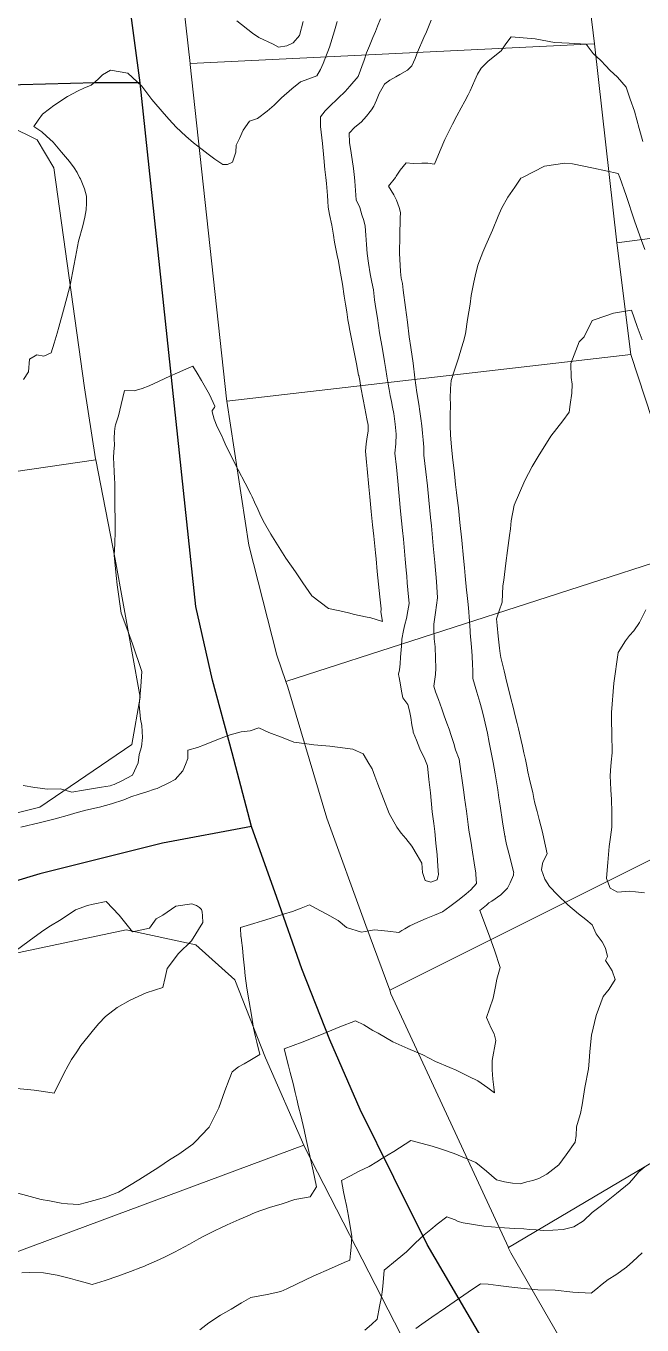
# Model space of a CAD drawing. Header units: inches. Extents: x 11351264 to 11356330, y 6702313 to 6706468.
# Drawn here: x 11353435 to 11353656.1, y 6704588.1 to 6705054.4 of the extents above; entities that cross this region are included whole.
import ezdxf

# ---------------------------------------------------------------- set-up
doc = ezdxf.new("R2010")
doc.units = ezdxf.units.IN
doc.header["$MEASUREMENT"] = 0
doc.layers.add('Shumate_Contours_clip1', color=7, linetype='Continuous', lineweight=0)
doc.layers.add('Shumate_Parcels_clip1', color=7, linetype='Continuous', lineweight=0)
doc.layers.add('Shumate_Streets_clip1', color=7, linetype='Continuous')

msp = doc.modelspace()

# ---------------------------------------------------------------- linework, layer by layer
at = {"layer": 'Shumate_Contours_clip1'}
for points, elevation in [([(11353580.46, 6705056.42), (11353578.73, 6705052.26), (11353577.82, 6705050.21), (11353575.5, 6705045.01), (11353574.62, 6705042.74), (11353573.49, 6705040.13), (11353571.89, 6705038.57), (11353569.21, 6705036.92), (11353567.78, 6705036.14), (11353565.55, 6705034.9), (11353563.82, 6705033.64), (11353563.67, 6705033.49), (11353561.81, 6705030.17), (11353560.83, 6705027.76), (11353559.84, 6705025.58), (11353558.97, 6705024.24), (11353558.55, 6705023.73), (11353557.16, 6705021.97), (11353555.26, 6705019.89), (11353553, 6705018.02), (11353551.05, 6705015.96), (11353551.11, 6705012.54), (11353551.76, 6705008.79), (11353552.57, 6705003.22), (11353552.89, 6705000), (11353553.03, 6704998.66), (11353553.3, 6704995.28), (11353553.46, 6704992), (11353554.8, 6704989.21), (11353555.56, 6704986.53), (11353556.25, 6704984.57), (11353556.78, 6704982.47), (11353556.92, 6704979.3), (11353557.25, 6704975.95), (11353557.46, 6704972.66), (11353557.98, 6704969.18), (11353558.57, 6704965.45), (11353559.14, 6704962.45), (11353559.69, 6704959.65), (11353560.14, 6704956.05), (11353560.57, 6704953), (11353561.11, 6704949.51), (11353561.92, 6704944.24), (11353562.94, 6704938.36), (11353563.69, 6704933.96), (11353564.12, 6704931.13), (11353564.53, 6704928.71), (11353564.96, 6704925.85), (11353565.35, 6704923.87), (11353565.76, 6704921.71), (11353566.2, 6704919.56), (11353566.59, 6704917.55), (11353567.05, 6704915.25), (11353567.53, 6704911.45), (11353567.84, 6704907.81), (11353567.77, 6704904.39), (11353567.42, 6704901.07), (11353567.92, 6704896.04), (11353568.41, 6704890.97), (11353569.46, 6704880.17), (11353570.15, 6704873.31), (11353570.47, 6704870.13), (11353570.86, 6704865.81), (11353571.13, 6704862.99), (11353571.48, 6704859.06), (11353571.67, 6704856.86), (11353571.84, 6704854.53), (11353572.06, 6704851.97), (11353572.48, 6704847.08), (11353572.08, 6704844.49), (11353571.54, 6704841.65), (11353570.93, 6704839.59), (11353570.49, 6704837.34), (11353569.92, 6704834.22), (11353569.78, 6704831.79), (11353569.41, 6704827.86), (11353569.24, 6704825.48), (11353569.06, 6704823.29), (11353568.69, 6704821.71), (11353568.82, 6704820.95), (11353568.89, 6704820.56), (11353569.39, 6704817.85), (11353569.79, 6704815.67), (11353570.25, 6704813.19), (11353572.02, 6704810.83), (11353572.6, 6704808.6), (11353573.06, 6704806.11), (11353573.47, 6704803.52), (11353573.91, 6704801.27), (11353573.95, 6704801.07), (11353573.99, 6704800.86), (11353575.14, 6704798.04), (11353576.37, 6704794.94), (11353578.19, 6704791.23), (11353579.04, 6704788.8), (11353579.61, 6704783.93), (11353580.15, 6704779.06), (11353580.83, 6704772.31), (11353581.33, 6704768.12), (11353581.7, 6704765.23), (11353582.14, 6704761.05), (11353582.56, 6704756.88), (11353582.85, 6704752.85), (11353582.99, 6704749.65), (11353582.96, 6704749.41), (11353582.61, 6704747.94), (11353580.28, 6704747.07), (11353578.21, 6704747.71), (11353577.36, 6704750.51), (11353577.07, 6704753.83), (11353575.36, 6704756.78), (11353573.47, 6704759.96), (11353571.33, 6704762.69), (11353569.65, 6704764.66), (11353568.05, 6704766.84), (11353565.33, 6704771.65), (11353563.27, 6704776.93), (11353561.28, 6704782.21), (11353560.17, 6704785.13), (11353559.21, 6704787.69), (11353558.03, 6704789.68), (11353555.96, 6704793.11), (11353552.35, 6704794.74), (11353544.02, 6704795.81), (11353538.3, 6704796.29), (11353535.75, 6704796.69), (11353531.19, 6704797.3), (11353527.28, 6704798.82), (11353522.12, 6704800.81), (11353518.6, 6704802.4), (11353515.49, 6704801.41), (11353512.27, 6704801.03), (11353508.26, 6704799.96), (11353505.99, 6704799.14), (11353502.95, 6704797.87), (11353499.14, 6704796.4), (11353496.53, 6704795.43), (11353493.07, 6704794.38), (11353493.13, 6704791.49), (11353492.3, 6704789.33), (11353491.33, 6704786.98), (11353488.57, 6704783.94), (11353486.29, 6704782.74), (11353482.11, 6704780.71), (11353481.12, 6704780.43), (11353478.41, 6704779.53), (11353475.68, 6704778.63), (11353472.65, 6704777.64), (11353470.1, 6704776.61), (11353465.72, 6704775.2), (11353461.45, 6704773.99), (11353456.47, 6704772.87), (11353452.61, 6704771.79), (11353450.63, 6704771.25), (11353445.51, 6704769.84), (11353440.21, 6704768.42), (11353433.21, 6704766.8)], 1428), ([(11353562.23, 6705056.9), (11353561.18, 6705054.33), (11353560.42, 6705052.43), (11353559.53, 6705050.28), (11353558.31, 6705047.27), (11353557.27, 6705044.7), (11353556.39, 6705042.14), (11353554.17, 6705036.2), (11353551.23, 6705032.83), (11353549.6, 6705030.8), (11353547, 6705028.48), (11353543.83, 6705025.4), (11353542.42, 6705023.92), (11353540.73, 6705021.73), (11353540.74, 6705018.34), (11353540.99, 6705016.28), (11353541.39, 6705012.23), (11353541.89, 6705007.06), (11353542.31, 6705002.89), (11353542.6, 6705000), (11353542.81, 6704997.81), (11353543.24, 6704993.55), (11353543.31, 6704991.55), (11353543.44, 6704989.36), (11353543.99, 6704986.67), (11353544.75, 6704982.87), (11353545.33, 6704979.24), (11353545.46, 6704978.48), (11353545.62, 6704977.5), (11353545.83, 6704976.2), (11353546.67, 6704972.03), (11353547.13, 6704969.91), (11353547.64, 6704967.01), (11353548.09, 6704964.34), (11353548.55, 6704961.68), (11353549.25, 6704957.39), (11353549.66, 6704954.55), (11353550.1, 6704951.72), (11353550.56, 6704948.89), (11353550.97, 6704946.5), (11353551.1, 6704945.7), (11353551.92, 6704941.51), (11353552.74, 6704937.32), (11353553.58, 6704933.13), (11353554.4, 6704929), (11353554.42, 6704928.92), (11353554.79, 6704927.07), (11353555.24, 6704924.64), (11353556.04, 6704920.25), (11353556.59, 6704917.19), (11353557.29, 6704913.34), (11353557.8, 6704911.15), (11353557.8, 6704908.97), (11353557.47, 6704906.94), (11353557.04, 6704904.38), (11353556.8, 6704901.81), (11353557.16, 6704897.81), (11353557.41, 6704895.42), (11353558.04, 6704888.98), (11353558.4, 6704885.38), (11353558.92, 6704880.14), (11353559.41, 6704875.35), (11353559.82, 6704871.29), (11353560.43, 6704865.32), (11353560.63, 6704863.12), (11353561.08, 6704858.56), (11353561.54, 6704854), (11353562.02, 6704849.43), (11353562.47, 6704845.13), (11353562.45, 6704844.89), (11353562.32, 6704844.14), (11353562.95, 6704840.66), (11353558.76, 6704841.88), (11353556.81, 6704842.35), (11353552.93, 6704843.16), (11353550.74, 6704843.7), (11353547.6, 6704844.47), (11353543.58, 6704845.3), (11353537.6, 6704849.83), (11353534.43, 6704854.54), (11353531.72, 6704858.46), (11353528.23, 6704863.41), (11353525.27, 6704868.1), (11353522.93, 6704871.92), (11353520.56, 6704875.91), (11353519.28, 6704878.39), (11353518.18, 6704880.93), (11353517.08, 6704883.46), (11353516.21, 6704885.35), (11353515.7, 6704886.3), (11353513.67, 6704890.25), (11353511.2, 6704895.01), (11353508.8, 6704899.74), (11353506.53, 6704904.43), (11353505.73, 6704906.08), (11353505.25, 6704907.46), (11353503.67, 6704910.44), (11353502.55, 6704913.2), (11353501.82, 6704915.87), (11353501.9, 6704916.39), (11353502.73, 6704917.39), (11353502.8, 6704917.74), (11353502.75, 6704917.88), (11353500.85, 6704922.1), (11353498.06, 6704927.12), (11353496.47, 6704929.78), (11353494.92, 6704932.27), (11353492.36, 6704931.2), (11353489.42, 6704929.92), (11353486.61, 6704928.7), (11353482.82, 6704926.87), (11353479.3, 6704925.16), (11353476.7, 6704924.22), (11353473.86, 6704923.43), (11353470.37, 6704923.48), (11353469.23, 6704918.51), (11353468.23, 6704914.4), (11353467.12, 6704911.18), (11353467.05, 6704910.73), (11353466.83, 6704908.84), (11353466.72, 6704906.36), (11353466.75, 6704903.89), (11353466.6, 6704901.61), (11353466.5, 6704899.42), (11353466.56, 6704897.17), (11353466.67, 6704894.29), (11353466.76, 6704892.12), (11353466.87, 6704890.11), (11353466.93, 6704886.81), (11353466.93, 6704883.39), (11353466.98, 6704880.99), (11353466.99, 6704878.23), (11353467.08, 6704875.2), (11353467.1, 6704873.05), (11353466.92, 6704868.48), (11353466.74, 6704864.47), (11353467.39, 6704857.17), (11353467.72, 6704853.81), (11353469.19, 6704843.64), (11353471.26, 6704838.27), (11353473.32, 6704832.6), (11353476.6, 6704822.72), (11353476.23, 6704817.32), (11353475.6, 6704810.74), (11353476.14, 6704805.53), (11353476.57, 6704803.29), (11353476.87, 6704798.93), (11353476.46, 6704795.57), (11353475.7, 6704792.92), (11353475.26, 6704789.91), (11353473.26, 6704785.43), (11353469.38, 6704783.45), (11353466.63, 6704782.09), (11353465.9, 6704781.86), (11353465.19, 6704781.67), (11353462.12, 6704781.16), (11353460.03, 6704780.79), (11353455.74, 6704780.09), (11353451.46, 6704779.39), (11353447.44, 6704780.53), (11353442.6, 6704780.45), (11353440.19, 6704780.8), (11353438.21, 6704781.08), (11353434.09, 6704781.76)], 1430), ([(11353546.64, 6705055.94), (11353545.75, 6705052.59), (11353543.95, 6705046.8), (11353541.67, 6705040.92), (11353540.72, 6705038.78), (11353539.45, 6705036.49), (11353536.48, 6705035.37), (11353533.55, 6705034.37), (11353530.38, 6705031.81), (11353526.73, 6705028.57), (11353524.06, 6705025.97), (11353521.63, 6705023.85), (11353518.08, 6705021.11), (11353515.28, 6705020.25), (11353512.96, 6705016.96), (11353511.59, 6705014.01), (11353510.44, 6705011.6), (11353510.33, 6705009.12), (11353509.12, 6705005.49), (11353507.33, 6705004.63), (11353505.71, 6705004.65), (11353502.85, 6705006.53), (11353500.43, 6705008.32), (11353498.28, 6705010), (11353495.18, 6705012.46), (11353492.42, 6705014.78), (11353488.92, 6705018.05), (11353486.47, 6705020.81), (11353484.64, 6705022.87), (11353480.2, 6705027.98), (11353476.55, 6705032.78), (11353471.57, 6705037.49), (11353465.35, 6705038.46), (11353462.45, 6705036.79), (11353460.84, 6705035.22), (11353458.4, 6705033.15), (11353455.78, 6705032.09), (11353453.72, 6705031.04), (11353449.99, 6705029.02), (11353445.06, 6705025.84), (11353443.43, 6705024.66), (11353441.01, 6705022.76), (11353439.38, 6705020.61), (11353437.89, 6705018.33), (11353440.69, 6705016.4), (11353442.45, 6705014.8), (11353444.81, 6705012.64), (11353447.84, 6705009.11), (11353450.67, 6705005.76), (11353452.35, 6705003.51), (11353453.39, 6705001.73), (11353454.3, 6705000), (11353454.56, 6704999.52), (11353456.05, 6704995.87), (11353456.81, 6704993.3), (11353456.77, 6704990.72), (11353456.64, 6704988.43), (11353456.11, 6704985.8), (11353455.45, 6704982.66), (11353453.86, 6704977.17), (11353452.79, 6704971.35), (11353452.21, 6704968.3), (11353450.84, 6704961.33), (11353449.72, 6704956.84), (11353448.55, 6704952.41), (11353446.84, 6704946.3), (11353446.25, 6704944.12), (11353445.15, 6704940.57), (11353444.07, 6704937.09), (11353441.48, 6704935.87), (11353438.89, 6704936.37), (11353436.26, 6704934.8), (11353435.94, 6704930.27), (11353434.21, 6704927.49)], 1432), ([(11353534.48, 6705055.95), (11353533.16, 6705050.98), (11353530.95, 6705048.29), (11353528.61, 6705047.3), (11353525.64, 6705046.79), (11353523.67, 6705047.84), (11353518.56, 6705050.28), (11353516.28, 6705051.75), (11353510.64, 6705056.22)], 1434), ([(11353656.36, 6705012.94), (11353655.07, 6705017.6), (11353653.31, 6705023.75), (11353651.77, 6705028.16), (11353650.36, 6705032.39), (11353648.8, 6705034.19), (11353647.21, 6705035.96), (11353644.48, 6705038.5), (11353643.05, 6705040.03), (11353641.3, 6705041.98), (11353638.48, 6705044.52), (11353636.02, 6705047.89), (11353629.88, 6705048.17), (11353624.68, 6705048.43), (11353617.73, 6705049.73), (11353609.16, 6705050.54), (11353607.23, 6705047.92), (11353605.56, 6705045.45), (11353600.85, 6705041.74), (11353598.32, 6705039.23), (11353597.02, 6705037.11), (11353596.14, 6705034.94), (11353594.43, 6705031.08), (11353594.17, 6705030.61), (11353593.68, 6705029.72), (11353592.46, 6705027.34), (11353591.22, 6705025.03), (11353589.63, 6705022.09), (11353588.02, 6705019.16), (11353585.36, 6705013.6), (11353583.67, 6705009.67), (11353581.6, 6705004.83), (11353579.26, 6705005.11), (11353577.03, 6705005.09), (11353573.96, 6705004.97), (11353571.45, 6705005.28), (11353569.34, 6705002.62), (11353567.91, 6705000.41), (11353567.57, 6705000), (11353565.05, 6704996.92), (11353567.04, 6704993.77), (11353567.99, 6704991.89), (11353568.93, 6704989.25), (11353569.36, 6704987.46), (11353569.3, 6704985.39), (11353569.2, 6704979.09), (11353569.05, 6704972.82), (11353569.38, 6704966.29), (11353569.65, 6704963.88), (11353570.08, 6704961.89), (11353570.32, 6704959.59), (11353571.16, 6704953.31), (11353571.88, 6704948.06), (11353572.58, 6704942.8), (11353573.14, 6704939.01), (11353573.9, 6704933.31), (11353574.61, 6704928.08), (11353575.32, 6704922.84), (11353576.02, 6704918.66), (11353576.38, 6704916.01), (11353576.72, 6704913.44), (11353577.05, 6704910.81), (11353577.32, 6704908.19), (11353577.56, 6704905.8), (11353577.79, 6704903.24), (11353577.82, 6704900.35), (11353578.5, 6704894.38), (11353579.05, 6704889.27), (11353579.6, 6704884.16), (11353580.22, 6704877.97), (11353580.52, 6704874.96), (11353581.17, 6704867.81), (11353581.72, 6704861.74), (11353582.32, 6704855), (11353582.73, 6704849.08), (11353582.37, 6704846.5), (11353581.91, 6704843.9), (11353581.36, 6704839.67), (11353581.34, 6704838.45), (11353581.35, 6704837.55), (11353581.53, 6704834.41), (11353581.79, 6704831.58), (11353581.97, 6704827.42), (11353582.03, 6704823.83), (11353582, 6704821.58), (11353581.67, 6704819.09), (11353581.32, 6704817.35), (11353582.01, 6704815.41), (11353583.08, 6704812.64), (11353584.22, 6704809.31), (11353585.11, 6704806.81), (11353586.07, 6704804.12), (11353586.87, 6704802.03), (11353587.63, 6704799.67), (11353588.49, 6704796.87), (11353589.19, 6704794.54), (11353590.41, 6704791.15), (11353591.1, 6704786.79), (11353591.45, 6704784.4), (11353592.18, 6704779.31), (11353592.43, 6704777.32), (11353593.07, 6704772.5), (11353593.68, 6704767.72), (11353593.97, 6704765.68), (11353594.61, 6704761.78), (11353595.28, 6704757.86), (11353595.9, 6704753.96), (11353596.43, 6704750.23), (11353596.46, 6704750.04), (11353596.47, 6704749.85), (11353596.68, 6704746.58), (11353594.66, 6704744.29), (11353592.98, 6704742.87), (11353590.46, 6704740.78), (11353587.17, 6704738.3), (11353584.5, 6704736.37), (11353581.6, 6704735.23), (11353578.59, 6704733.99), (11353575.62, 6704732.72), (11353572.77, 6704731.34), (11353570.96, 6704730.33), (11353569.94, 6704729.65), (11353568.87, 6704728.95), (11353564.9, 6704729.44), (11353562.5, 6704729.72), (11353560.11, 6704730), (11353558.01, 6704729.6), (11353555.45, 6704729.12), (11353550.07, 6704730.83), (11353547.02, 6704733.3), (11353542.94, 6704735.58), (11353540.49, 6704736.9), (11353536.81, 6704738.93), (11353533.8, 6704737.66), (11353530.67, 6704736.52), (11353527.41, 6704735.54), (11353524.11, 6704734.49), (11353522.65, 6704734.03), (11353519.94, 6704733.15), (11353516.81, 6704732.2), (11353512.02, 6704730.73), (11353512.14, 6704727.45), (11353512.19, 6704727.42), (11353512.35, 6704726.17), (11353512.67, 6704723.47), (11353512.95, 6704720.45), (11353513.41, 6704716.13), (11353513.7, 6704713.39), (11353514.26, 6704708.98), (11353515.06, 6704704.12), (11353515.93, 6704699.29), (11353516.7, 6704694.68), (11353517.39, 6704691.59), (11353517.85, 6704689.62), (11353518.89, 6704685.14), (11353515.33, 6704683.02), (11353513.29, 6704681.88), (11353511.32, 6704680.75), (11353509.02, 6704678.93), (11353507.99, 6704676.24), (11353506.39, 6704672.2), (11353504.29, 6704666.06), (11353500.72, 6704659.17), (11353497.92, 6704656.09), (11353496.28, 6704654.32), (11353494.93, 6704652.97), (11353489.93, 6704649.43), (11353486.54, 6704647.34), (11353482.75, 6704644.75), (11353475.53, 6704640.2), (11353468.27, 6704635.79), (11353463.91, 6704634.14), (11353460.75, 6704633.16), (11353456.76, 6704632.04), (11353454.06, 6704631.37), (11353449.95, 6704631.58), (11353447.64, 6704631.84), (11353443.46, 6704632.63), (11353440.47, 6704633.15), (11353435.2, 6704634.61), (11353432.12, 6704635.46)], 1426), ([(11353657.09, 6704974.1), (11353655.92, 6704977.41), (11353653.41, 6704984.48), (11353650.35, 6704993.48), (11353648.08, 6705000), (11353647.56, 6705001.47), (11353638.64, 6705003.28), (11353631.14, 6705004.91), (11353628.39, 6705005.08), (11353621.08, 6705004.01), (11353617.12, 6705001.99), (11353613.18, 6705000), (11353612.58, 6704999.7), (11353610.38, 6704996.56), (11353607.92, 6704992.91), (11353605.65, 6704988.86), (11353604.45, 6704986.11), (11353602.44, 6704981.14), (11353600.02, 6704975.67), (11353598.97, 6704973.14), (11353597.21, 6704968.58), (11353596.23, 6704964.52), (11353595.74, 6704962.39), (11353594.79, 6704957.65), (11353594.38, 6704954.47), (11353593.48, 6704949.03), (11353592.72, 6704943.86), (11353591.97, 6704941.11), (11353591.28, 6704938.8), (11353590.19, 6704935.18), (11353589.02, 6704931.57), (11353587.54, 6704927.16), (11353587.41, 6704924.31), (11353587.29, 6704920.64), (11353587.32, 6704918.75), (11353587.29, 6704914.22), (11353587.29, 6704910.97), (11353587.32, 6704907.52), (11353587.69, 6704903.31), (11353588.1, 6704899.55), (11353588.62, 6704894.68), (11353588.88, 6704892.45), (11353589.19, 6704889.78), (11353589.53, 6704886.93), (11353589.77, 6704884.86), (11353590.18, 6704881.41), (11353590.74, 6704876.18), (11353591.36, 6704869.79), (11353592, 6704863.4), (11353592.34, 6704859.87), (11353592.62, 6704857.01), (11353593.13, 6704851.89), (11353593.22, 6704850.97), (11353593.53, 6704847.77), (11353593.75, 6704845.51), (11353594.12, 6704840.69), (11353594.37, 6704837.25), (11353594.45, 6704836.57), (11353594.85, 6704831.45), (11353595.08, 6704828.26), (11353595.3, 6704825.1), (11353595.4, 6704823.11), (11353595.32, 6704822.6), (11353595.4, 6704820.21), (11353596.84, 6704815.22), (11353597.89, 6704811.62), (11353598.69, 6704808.67), (11353599.43, 6704805.73), (11353600.58, 6704800.57), (11353601.24, 6704797.24), (11353601.95, 6704793.54), (11353602.61, 6704789.99), (11353603.39, 6704785.93), (11353604.29, 6704780.19), (11353604.72, 6704777.29), (11353605.13, 6704774.49), (11353606.02, 6704768.75), (11353606.87, 6704763.61), (11353606.91, 6704763.4), (11353607.01, 6704763), (11353607.5, 6704760.54), (11353608.58, 6704756.12), (11353609.23, 6704753.63), (11353610.04, 6704750.43), (11353610.01, 6704750.21), (11353609.9, 6704749.55), (11353608.79, 6704746.83), (11353607.86, 6704744.87), (11353605.36, 6704742.52), (11353602.17, 6704740.19), (11353601.13, 6704739.64), (11353600.24, 6704738.81), (11353597.85, 6704736.85), (11353600.95, 6704728.67), (11353603.13, 6704722.62), (11353605.13, 6704716.47), (11353604.01, 6704712.2), (11353603.51, 6704709.57), (11353602.63, 6704705.43), (11353601.33, 6704701.62), (11353600.29, 6704698.52), (11353601.93, 6704694.59), (11353603.06, 6704692.59), (11353603.56, 6704690.22), (11353602.25, 6704683), (11353602.26, 6704679.74), (11353602.51, 6704676.36), (11353602.87, 6704673.47), (11353603.12, 6704671.43), (11353600.71, 6704673.18), (11353597.18, 6704675.74), (11353593.93, 6704677.29), (11353589.39, 6704679.54), (11353587.1, 6704680.53), (11353582, 6704682.64), (11353577.43, 6704685.13), (11353572.02, 6704687.3), (11353566.68, 6704689.78), (11353561.45, 6704692.82), (11353559.54, 6704693.84), (11353556.21, 6704695.85), (11353553.32, 6704697.3), (11353547.64, 6704695.15), (11353540.49, 6704692.13), (11353534.1, 6704689.68), (11353527.7, 6704687.24), (11353529.25, 6704681.11), (11353529.84, 6704678.78), (11353530.85, 6704674.74), (11353531.61, 6704671.57), (11353532.17, 6704669.17), (11353532.86, 6704666.38), (11353533.61, 6704663.28), (11353534.85, 6704658.21), (11353535.61, 6704654.74), (11353536.3, 6704651.49), (11353536.88, 6704648.79), (11353538.05, 6704643.39), (11353538.5, 6704641.19), (11353539.31, 6704637.71), (11353537, 6704634.1), (11353534.97, 6704633.75), (11353531.53, 6704633.18), (11353526.97, 6704631.65), (11353522.46, 6704630.31), (11353517.27, 6704628.54), (11353514.46, 6704627.22), (11353511.57, 6704625.91), (11353507.24, 6704624), (11353504.99, 6704622.98), (11353502.91, 6704622), (11353499.14, 6704620.15), (11353497.1, 6704619.03), (11353493.76, 6704617.17), (11353488.38, 6704614.25), (11353485.24, 6704612.74), (11353482.98, 6704611.64), (11353478.24, 6704609.55), (11353477.29, 6704609.12), (11353476.2, 6704608.68), (11353472.6, 6704607.27), (11353468.04, 6704605.66), (11353463.44, 6704604.12), (11353458.83, 6704602.58), (11353455.81, 6704603.43), (11353453.5, 6704604.04), (11353451.07, 6704604.76), (11353446.29, 6704606), (11353441.28, 6704606.87), (11353436.36, 6704606.89), (11353433.58, 6704606.81)], 1424), ([(11353656.07, 6704941.77), (11353654.32, 6704946.52), (11353652.24, 6704952.41), (11353645.82, 6704951.35), (11353643.46, 6704950.47), (11353638.22, 6704948.65), (11353635.33, 6704942.84), (11353633.5, 6704941.03), (11353630.57, 6704933.21), (11353630.66, 6704928.26), (11353631.04, 6704925.84), (11353630.87, 6704922.61), (11353630.33, 6704918.53), (11353629.87, 6704915.7), (11353627.64, 6704912.65), (11353623.33, 6704907.19), (11353618.86, 6704899.85), (11353616.67, 6704896.31), (11353614.02, 6704891.23), (11353610.23, 6704882.32), (11353609.17, 6704876.77), (11353608.83, 6704873.83), (11353608.52, 6704871.46), (11353607.82, 6704866.14), (11353607.23, 6704861.57), (11353606.47, 6704855.5), (11353606.09, 6704853.44), (11353605.84, 6704847.56), (11353604.83, 6704844.48), (11353603.89, 6704841.62), (11353604.14, 6704839.16), (11353604.51, 6704835.35), (11353604.92, 6704831.02), (11353605.18, 6704829.1), (11353605.4, 6704827.74), (11353606.6, 6704822.87), (11353607.62, 6704818.72), (11353608.63, 6704814.57), (11353609.16, 6704812.53), (11353609.68, 6704810.4), (11353610.21, 6704808.29), (11353610.72, 6704806.24), (11353611.26, 6704804.05), (11353611.75, 6704802.09), (11353612.74, 6704797.95), (11353613.18, 6704795.87), (11353613.71, 6704793.47), (11353614.21, 6704791.05), (11353614.71, 6704788.64), (11353615.14, 6704786.64), (11353615.73, 6704784.03), (11353616.3, 6704781.56), (11353616.83, 6704779.29), (11353617.3, 6704777.1), (11353617.65, 6704775.43), (11353618.39, 6704772.42), (11353619.14, 6704769.53), (11353620.33, 6704765.02), (11353620.85, 6704762.77), (11353621.47, 6704759.95), (11353622.08, 6704757.28), (11353620.65, 6704754.49), (11353620.41, 6704753.75), (11353620.05, 6704751.49), (11353621.23, 6704748.13), (11353622.92, 6704745.52), (11353625.76, 6704742.46), (11353629.44, 6704738.9), (11353633.29, 6704735.72), (11353635.94, 6704733.61), (11353638.14, 6704731.71), (11353639.63, 6704728.55), (11353641.74, 6704725.64), (11353642.99, 6704723.32), (11353643.72, 6704720.41), (11353642.97, 6704718.93), (11353644.15, 6704717.17), (11353645.36, 6704715.25), (11353646.47, 6704712.13), (11353644.27, 6704708.69), (11353642.08, 6704706.07), (11353640.43, 6704701.46), (11353639.66, 6704699.24), (11353637.88, 6704692.09), (11353637.39, 6704686.28), (11353637.06, 6704682.85), (11353636.83, 6704680.05), (11353635.6, 6704673.4), (11353634.57, 6704667.09), (11353634.03, 6704664.02), (11353633.19, 6704661.24), (11353632.6, 6704659.24), (11353632.45, 6704656.06), (11353632.05, 6704653.73), (11353628.89, 6704649.15), (11353626.26, 6704645.54), (11353621.87, 6704642.28), (11353619.06, 6704640.73), (11353616.91, 6704640.01), (11353614.73, 6704639.49), (11353612.29, 6704638.78), (11353609.54, 6704638.98), (11353606.73, 6704639.45), (11353603.86, 6704640.17), (11353600.28, 6704643.28), (11353596.39, 6704646.38), (11353588.69, 6704649.7), (11353584.12, 6704651.2), (11353580.73, 6704652.33), (11353573.11, 6704654.28), (11353567.03, 6704650.41), (11353562.95, 6704647.97), (11353560.89, 6704646.68), (11353558.21, 6704645.04), (11353554.57, 6704643.33), (11353551.52, 6704641.7), (11353548.24, 6704640.01), (11353548.63, 6704637.93), (11353549.02, 6704635.95), (11353549.47, 6704633.62), (11353550.04, 6704631.03), (11353550.78, 6704627.12), (11353551.15, 6704624.94), (11353551.97, 6704619.98), (11353551.69, 6704616), (11353551.51, 6704613.81), (11353551.2, 6704611.37), (11353549.16, 6704610.53), (11353544.7, 6704608.55), (11353538.07, 6704605.67), (11353532.31, 6704602.9), (11353528.65, 6704601.09), (11353526.42, 6704600.09), (11353521.55, 6704599.07), (11353515.75, 6704597.95), (11353512.39, 6704596.09), (11353508.7, 6704593.84), (11353504.82, 6704591.58), (11353500.67, 6704588.82), (11353497.45, 6704586.34)], 1422), ([(11353657.42, 6704844.84), (11353655.1, 6704840.27), (11353653.15, 6704837.31), (11353651.63, 6704835.59), (11353650.1, 6704833.72), (11353647.5, 6704829.48), (11353645.92, 6704818.49), (11353645.06, 6704807.91), (11353645.07, 6704805.1), (11353645.18, 6704800.42), (11353645.36, 6704793.52), (11353645, 6704790.13), (11353644.75, 6704787.17), (11353644.6, 6704785.14), (11353644.71, 6704782.93), (11353644.82, 6704780.13), (11353645.09, 6704776.8), (11353645.21, 6704772.02), (11353645.22, 6704766.75), (11353644.76, 6704763.23), (11353644.26, 6704759.84), (11353643.76, 6704754.06), (11353643.61, 6704751.34), (11353643.34, 6704748.41), (11353644.69, 6704744.88), (11353647.23, 6704743.45), (11353651.69, 6704743.78), (11353653.72, 6704743.54), (11353656.94, 6704743.24)], 1420), ([(11353431.12, 6704722.26), (11353436.16, 6704726.05), (11353440.67, 6704729.28), (11353443.27, 6704731.01), (11353447.61, 6704733.71), (11353452.76, 6704737.14), (11353457.16, 6704738.7), (11353459.15, 6704739.16), (11353463.8, 6704740.07), (11353468.53, 6704735.21), (11353473.24, 6704729.24), (11353479.35, 6704730.51), (11353481.74, 6704733.87), (11353484.11, 6704735.24), (11353488.86, 6704738.45), (11353494.53, 6704739.26), (11353496.21, 6704738.67), (11353497.32, 6704737.99), (11353498.04, 6704737.27), (11353498.24, 6704736.38), (11353498.41, 6704734.97), (11353498.47, 6704732.58), (11353494.46, 6704726), (11353489.79, 6704721.43), (11353485.68, 6704716.1), (11353484.99, 6704712.82), (11353484.1, 6704709.19), (11353478.11, 6704707.38), (11353472.37, 6704704.68), (11353467.8, 6704702.06), (11353463.59, 6704698.85), (11353461.16, 6704696.31), (11353459.3, 6704694.08), (11353457.3, 6704691.62), (11353454.78, 6704688.42), (11353453.23, 6704686.11), (11353451.42, 6704683.44), (11353450.17, 6704681.23), (11353448.62, 6704678.32), (11353446.8, 6704674.64), (11353445.79, 6704672.68), (11353445.12, 6704671.37), (11353442.94, 6704671.68), (11353440.45, 6704672.02), (11353437.96, 6704672.35), (11353435.63, 6704672.64), (11353431.68, 6704673)], 1428), ([(11353657.02, 6704644.93), (11353654.95, 6704643.08), (11353652.37, 6704640.13), (11353651.48, 6704639.03), (11353646.87, 6704635.34), (11353641.49, 6704631.04), (11353638.21, 6704628.45), (11353635.01, 6704625.52), (11353631.56, 6704623.32), (11353627.83, 6704622.38), (11353624.09, 6704622.13), (11353620.81, 6704622.06), (11353618.03, 6704622.23), (11353615.64, 6704622.43), (11353613.62, 6704622.6), (11353610.46, 6704622.76), (11353604.87, 6704623.1), (11353599.28, 6704623.54), (11353591.94, 6704624.77), (11353590.09, 6704625.23), (11353588.99, 6704625.81), (11353586.06, 6704626.87), (11353582.53, 6704624.24), (11353580.25, 6704622.43), (11353577.89, 6704620.52), (11353574.66, 6704617.49), (11353571.56, 6704614.41), (11353568.21, 6704611.59), (11353563.58, 6704607.73), (11353563.22, 6704603.34), (11353562.93, 6704600.81), (11353562.57, 6704598.22), (11353561.92, 6704594.75), (11353561.02, 6704590.14), (11353559.03, 6704588.31), (11353556.62, 6704586.26)], 1420), ([(11353656.1, 6704613.96), (11353652.78, 6704610.9), (11353650.54, 6704608.9), (11353646.71, 6704606.14), (11353643.9, 6704604.49), (11353641.74, 6704602.74), (11353639.49, 6704600.87), (11353637.85, 6704599.52), (11353631.22, 6704599.84), (11353624.91, 6704600.64), (11353618.63, 6704600.75), (11353612.62, 6704601.28), (11353608.25, 6704601.83), (11353604.48, 6704602.23), (11353600.85, 6704602.77), (11353598.17, 6704602.93), (11353593.71, 6704599.9), (11353588.66, 6704596.39), (11353585.57, 6704594.28), (11353580.71, 6704590.9), (11353577.11, 6704588.38), (11353574.95, 6704586.84)], 1418)]:
    msp.add_lwpolyline(points, dxfattribs=dict(at, elevation=elevation))
at = {"layer": 'Shumate_Parcels_clip1'}
for points in [[(11353631, 6705114), (11353639, 6705048), (11353493.95, 6705040.94), (11353484, 6705129), (11353483.88, 6705130.07), (11353627, 6705146)], [(11353804.96, 6704997.33), (11353647, 6704976.5), (11353639, 6705048), (11353631, 6705114), (11353789.99, 6705135.62), (11353790, 6705135.5)], [(11353647, 6704976.5), (11353652, 6704936.5), (11353507.13, 6704919.66), (11353507, 6704920.5), (11353494, 6705040.5), (11353493.95, 6705040.94), (11353639, 6705048)], [(11353460.07, 6704898.64), (11353346, 6704882), (11353330.48, 6705005.63), (11353350, 6705008), (11353426.28, 6705018.14), (11353429.11, 6705018.44), (11353439, 6705013.5), (11353445, 6705003.5), (11353456, 6704924.5), (11353460, 6704899)], [(11353820.85, 6704856.8), (11353681, 6704849), (11353675, 6704866.5), (11353652, 6704936.5), (11353647, 6704976.5), (11353804.96, 6704997.33), (11353805, 6704997)], [(11353675, 6704866.5), (11353528.28, 6704819.07), (11353525, 6704828.5), (11353515, 6704868), (11353507.13, 6704919.66), (11353652, 6704936.5)], [(11353303.31, 6704726.99), (11353260, 6704862.5), (11353346, 6704882), (11353460.07, 6704898.64), (11353467, 6704863), (11353476, 6704813.5), (11353473, 6704796.5), (11353440, 6704774), (11353424, 6704770), (11353395, 6704761.5)], [(11353681, 6704849), (11353700, 6704793.5), (11353705, 6704778), (11353565.55, 6704708.24), (11353557, 6704731.5), (11353543, 6704770), (11353529, 6704817), (11353528.28, 6704819.07), (11353675, 6704866.5)], [(11353715, 6704748), (11353734, 6704690.5), (11353608.1, 6704615.95), (11353566, 6704707), (11353565.55, 6704708.24), (11353705, 6704778)], [(11353534.69, 6704652.7), (11353389, 6704598.5), (11353330.59, 6704686.3), (11353331, 6704686.5), (11353375, 6704704.5), (11353424, 6704720), (11353471, 6704730), (11353496, 6704724.5), (11353510, 6704712), (11353521, 6704684)], [(11353767, 6704592), (11353664, 6704518.5), (11353609, 6704614), (11353608.08, 6704615.94), (11353608.1, 6704615.95), (11353734, 6704690.5)], [(11353585.63, 6704553.17), (11353463, 6704485), (11353428, 6704539), (11353422.3, 6704547.55), (11353416, 6704557), (11353389, 6704598.5), (11353534.69, 6704652.7), (11353535, 6704652), (11353585.65, 6704553.18)]]:
    msp.add_lwpolyline(points, close=True, dxfattribs=at)
at = {"layer": 'Shumate_Streets_clip1', "color": 4}
for points in [[(11353476, 6705034), (11353472, 6705064.5), (11353450, 6705252.5), (11353439, 6705341)], [(11353476, 6705034), (11353460, 6705034), (11353442, 6705033.5), (11353424, 6705033), (11353406, 6705031.5), (11353389, 6705030), (11353371, 6705028.5), (11353353, 6705026.5), (11353336, 6705024), (11353290, 6705018.5), (11353244, 6705010), (11353200, 6704998), (11353156, 6704984), (11353113, 6704966.5), (11353072, 6704947), (11353031, 6704924), (11352993, 6704899), (11352956, 6704871), (11352700, 6704721.5), (11352523, 6704614)], [(11353516, 6704767), (11353509, 6704793.5), (11353502, 6704819.5), (11353496, 6704846), (11353476, 6705034)], [(11353516, 6704767), (11353484, 6704761), (11353440, 6704750), (11353395, 6704736.5), (11353352, 6704720.5), (11353310, 6704702), (11353269, 6704681), (11353229, 6704657.5), (11353190, 6704632), (11353154, 6704604)], [(11353672, 6704458), (11353579, 6704617), (11353567, 6704641), (11353555, 6704665.5), (11353544, 6704690.5), (11353534, 6704716), (11353525, 6704741.5), (11353516, 6704767)]]:
    msp.add_lwpolyline(points, dxfattribs=at)

doc.saveas('drawing.dxf')
